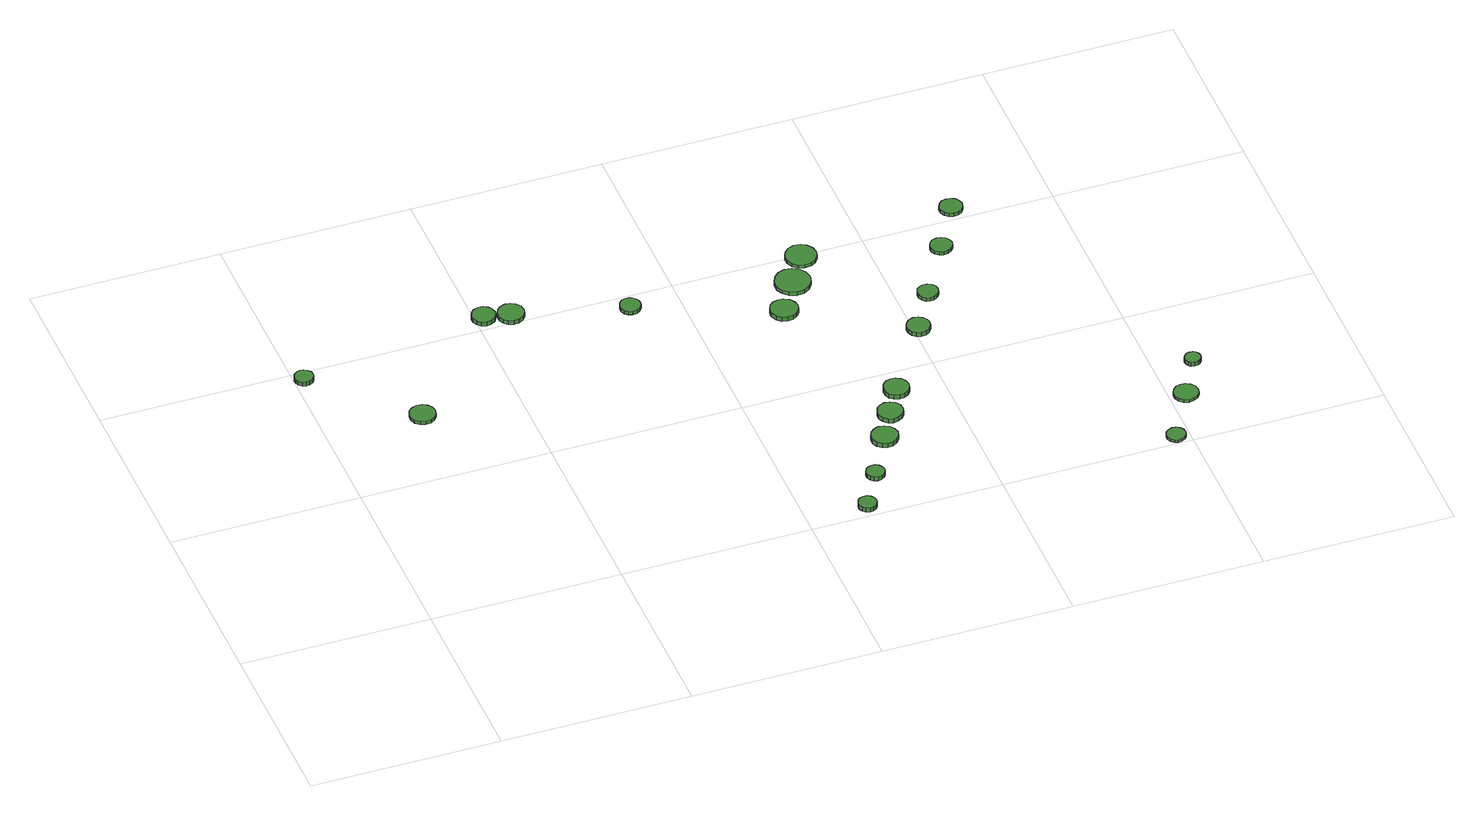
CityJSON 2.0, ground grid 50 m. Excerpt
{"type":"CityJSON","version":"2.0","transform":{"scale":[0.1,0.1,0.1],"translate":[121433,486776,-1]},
"CityObjects":{
"tree1":{"type":"SolitaryVegetationObject","attributes":{"function":"something"},"geometry":[{"type":"MultiSurface","lod":"1","boundaries":[[[0,1,2,3,4,5,6,7,8,9,10,11,12,13,14]],[[15,16,17,18,19,20,21,22,23,24,25,26,27,28,29]],[[0,29,28,1]],[[1,28,27,2]],[[2,27,26,3]],[[3,26,25,4]],[[4,25,24,5]],[[5,24,23,6]],[[6,23,22,7]],[[7,22,21,8]],[[8,21,20,9]],[[9,20,19,10]],[[10,19,18,11]],[[11,18,17,12]],[[12,17,16,13]],[[13,16,15,14]],[[14,15,29,0]]]}]},
"tree2":{"type":"SolitaryVegetationObject","attributes":{"function":"something"},"geometry":[{"type":"MultiSurface","lod":"1","boundaries":[[[30,31,32,33,34,35,36,37,38,39,40,41,42,43,44]],[[45,46,47,48,49,50,51,52,53,54,55,56,57,58,59]],[[30,59,58,31]],[[31,58,57,32]],[[32,57,56,33]],[[33,56,55,34]],[[34,55,54,35]],[[35,54,53,36]],[[36,53,52,37]],[[37,52,51,38]],[[38,51,50,39]],[[39,50,49,40]],[[40,49,48,41]],[[41,48,47,42]],[[42,47,46,43]],[[43,46,45,44]],[[44,45,59,30]]]}]},
"tree3":{"type":"SolitaryVegetationObject","attributes":{"function":"something"},"geometry":[{"type":"MultiSurface","lod":"1","boundaries":[[[60,61,62,63,64,65,66,67,68,69,70,71,72,73,74]],[[75,76,77,78,79,80,81,82,83,84,85,86,87,88,89]],[[60,89,88,61]],[[61,88,87,62]],[[62,87,86,63]],[[63,86,85,64]],[[64,85,84,65]],[[65,84,83,66]],[[66,83,82,67]],[[67,82,81,68]],[[68,81,80,69]],[[69,80,79,70]],[[70,79,78,71]],[[71,78,77,72]],[[72,77,76,73]],[[73,76,75,74]],[[74,75,89,60]]]}]},
"tree4":{"type":"SolitaryVegetationObject","attributes":{"function":"something"},"geometry":[{"type":"MultiSurface","lod":"1","boundaries":[[[90,91,92,93,94,95,96,97,98,99,100,101,102,103,104]],[[105,106,107,108,109,110,111,112,113,114,115,116,117,118,119]],[[90,119,118,91]],[[91,118,117,92]],[[92,117,116,93]],[[93,116,115,94]],[[94,115,114,95]],[[95,114,113,96]],[[96,113,112,97]],[[97,112,111,98]],[[98,111,110,99]],[[99,110,109,100]],[[100,109,108,101]],[[101,108,107,102]],[[102,107,106,103]],[[103,106,105,104]],[[104,105,119,90]]]}]},
"tree5":{"type":"SolitaryVegetationObject","attributes":{"function":"something"},"geometry":[{"type":"MultiSurface","lod":"1","boundaries":[[[120,121,122,123,124,125,126,127,128,129,130,131,132,133,134]],[[135,136,137,138,139,140,141,142,143,144,145,146,147,148,149]],[[120,149,148,121]],[[121,148,147,122]],[[122,147,146,123]],[[123,146,145,124]],[[124,145,144,125]],[[125,144,143,126]],[[126,143,142,127]],[[127,142,141,128]],[[128,141,140,129]],[[129,140,139,130]],[[130,139,138,131]],[[131,138,137,132]],[[132,137,136,133]],[[133,136,135,134]],[[134,135,149,120]]]}]},
"tree6":{"type":"SolitaryVegetationObject","attributes":{"function":"something"},"geometry":[{"type":"MultiSurface","lod":"1","boundaries":[[[150,151,152,153,154,155,156,157,158,159,160,161,162,163,164]],[[165,166,167,168,169,170,171,172,173,174,175,176,177,178,179]],[[150,179,178,151]],[[151,178,177,152]],[[152,177,176,153]],[[153,176,175,154]],[[154,175,174,155]],[[155,174,173,156]],[[156,173,172,157]],[[157,172,171,158]],[[158,171,170,159]],[[159,170,169,160]],[[160,169,168,161]],[[161,168,167,162]],[[162,167,166,163]],[[163,166,165,164]],[[164,165,179,150]]]}]},
"tree7":{"type":"SolitaryVegetationObject","attributes":{"function":"something"},"geometry":[{"type":"MultiSurface","lod":"1","boundaries":[[[180,181,182,183,184,185,186,187,188,189,190,191,192,193,194]],[[195,196,197,198,199,200,201,202,203,204,205,206,207,208,209]],[[180,209,208,181]],[[181,208,207,182]],[[182,207,206,183]],[[183,206,205,184]],[[184,205,204,185]],[[185,204,203,186]],[[186,203,202,187]],[[187,202,201,188]],[[188,201,200,189]],[[189,200,199,190]],[[190,199,198,191]],[[191,198,197,192]],[[192,197,196,193]],[[193,196,195,194]],[[194,195,209,180]]]}]},
"tree8":{"type":"SolitaryVegetationObject","attributes":{"function":"something"},"geometry":[{"type":"MultiSurface","lod":"1","boundaries":[[[210,211,212,213,214,215,216,217,218,219,220,221,222,223,224]],[[225,226,227,228,229,230,231,232,233,234,235,236,237,238,239]],[[210,239,238,211]],[[211,238,237,212]],[[212,237,236,213]],[[213,236,235,214]],[[214,235,234,215]],[[215,234,233,216]],[[216,233,232,217]],[[217,232,231,218]],[[218,231,230,219]],[[219,230,229,220]],[[220,229,228,221]],[[221,228,227,222]],[[222,227,226,223]],[[223,226,225,224]],[[224,225,239,210]]]}]},
"tree9":{"type":"SolitaryVegetationObject","attributes":{"function":"something"},"geometry":[{"type":"MultiSurface","lod":"1","boundaries":[[[240,241,242,243,244,245,246,247,248,249,250,251,252,253,254]],[[255,256,257,258,259,260,261,262,263,264,265,266,267,268,269]],[[240,269,268,241]],[[241,268,267,242]],[[242,267,266,243]],[[243,266,265,244]],[[244,265,264,245]],[[245,264,263,246]],[[246,263,262,247]],[[247,262,261,248]],[[248,261,260,249]],[[249,260,259,250]],[[250,259,258,251]],[[251,258,257,252]],[[252,257,256,253]],[[253,256,255,254]],[[254,255,269,240]]]}]},
"tree10":{"type":"SolitaryVegetationObject","attributes":{"function":"something"},"geometry":[{"type":"MultiSurface","lod":"1","boundaries":[[[270,271,272,273,274,275,276,277,278,279,280,281,282,283,284]],[[285,286,287,288,289,290,291,292,293,294,295,296,297,298,299]],[[270,299,298,271]],[[271,298,297,272]],[[272,297,296,273]],[[273,296,295,274]],[[274,295,294,275]],[[275,294,293,276]],[[276,293,292,277]],[[277,292,291,278]],[[278,291,290,279]],[[279,290,289,280]],[[280,289,288,281]],[[281,288,287,282]],[[282,287,286,283]],[[283,286,285,284]],[[284,285,299,270]]]}]},
"tree11":{"type":"SolitaryVegetationObject","attributes":{"function":"something"},"geometry":[{"type":"MultiSurface","lod":"1","boundaries":[[[300,301,302,303,304,305,306,307,308,309,310,311,312,313,314]],[[315,316,317,318,319,320,321,322,323,324,325,326,327,328,329]],[[300,329,328,301]],[[301,328,327,302]],[[302,327,326,303]],[[303,326,325,304]],[[304,325,324,305]],[[305,324,323,306]],[[306,323,322,307]],[[307,322,321,308]],[[308,321,320,309]],[[309,320,319,310]],[[310,319,318,311]],[[311,318,317,312]],[[312,317,316,313]],[[313,316,315,314]],[[314,315,329,300]]]}]},
"tree12":{"type":"SolitaryVegetationObject","attributes":{"function":"something"},"geometry":[{"type":"MultiSurface","lod":"1","boundaries":[[[330,331,332,333,334,335,336,337,338,339,340,341,342,343,344]],[[345,346,347,348,349,350,351,352,353,354,355,356,357,358,359]],[[330,359,358,331]],[[331,358,357,332]],[[332,357,356,333]],[[333,356,355,334]],[[334,355,354,335]],[[335,354,353,336]],[[336,353,352,337]],[[337,352,351,338]],[[338,351,350,339]],[[339,350,349,340]],[[340,349,348,341]],[[341,348,347,342]],[[342,347,346,343]],[[343,346,345,344]],[[344,345,359,330]]]}]},
"tree13":{"type":"SolitaryVegetationObject","attributes":{"function":"something"},"geometry":[{"type":"MultiSurface","lod":"1","boundaries":[[[360,361,362,363,364,365,366,367,368,369,370,371,372,373,374]],[[375,376,377,378,379,380,381,382,383,384,385,386,387,388,389]],[[360,389,388,361]],[[361,388,387,362]],[[362,387,386,363]],[[363,386,385,364]],[[364,385,384,365]],[[365,384,383,366]],[[366,383,382,367]],[[367,382,381,368]],[[368,381,380,369]],[[369,380,379,370]],[[370,379,378,371]],[[371,378,377,372]],[[372,377,376,373]],[[373,376,375,374]],[[374,375,389,360]]]}]},
"tree14":{"type":"SolitaryVegetationObject","attributes":{"function":"something"},"geometry":[{"type":"MultiSurface","lod":"1","boundaries":[[[390,391,392,393,394,395,396,397,398,399,400,401,402,403,404]],[[405,406,407,408,409,410,411,412,413,414,415,416,417,418,419]],[[390,419,418,391]],[[391,418,417,392]],[[392,417,416,393]],[[393,416,415,394]],[[394,415,414,395]],[[395,414,413,396]],[[396,413,412,397]],[[397,412,411,398]],[[398,411,410,399]],[[399,410,409,400]],[[400,409,408,401]],[[401,408,407,402]],[[402,407,406,403]],[[403,406,405,404]],[[404,405,419,390]]]}]},
"tree15":{"type":"SolitaryVegetationObject","attributes":{"function":"something"},"geometry":[{"type":"MultiSurface","lod":"1","boundaries":[[[420,421,422,423,424,425,426,427,428,429,430,431,432,433,434]],[[435,436,437,438,439,440,441,442,443,444,445,446,447,448,449]],[[420,449,448,421]],[[421,448,447,422]],[[422,447,446,423]],[[423,446,445,424]],[[424,445,444,425]],[[425,444,443,426]],[[426,443,442,427]],[[427,442,441,428]],[[428,441,440,429]],[[429,440,439,430]],[[430,439,438,431]],[[431,438,437,432]],[[432,437,436,433]],[[433,436,435,434]],[[434,435,449,420]]]}]},
"tree16":{"type":"SolitaryVegetationObject","attributes":{"function":"something"},"geometry":[{"type":"MultiSurface","lod":"1","boundaries":[[[450,451,452,453,454,455,456,457,458,459,460,461,462,463,464]],[[465,466,467,468,469,470,471,472,473,474,475,476,477,478,479]],[[450,479,478,451]],[[451,478,477,452]],[[452,477,476,453]],[[453,476,475,454]],[[454,475,474,455]],[[455,474,473,456]],[[456,473,472,457]],[[457,472,471,458]],[[458,471,470,459]],[[459,470,469,460]],[[460,469,468,461]],[[461,468,467,462]],[[462,467,466,463]],[[463,466,465,464]],[[464,465,479,450]]]}]},
"tree17":{"type":"SolitaryVegetationObject","attributes":{"function":"something"},"geometry":[{"type":"MultiSurface","lod":"1","boundaries":[[[480,481,482,483,484,485,486,487,488,489,490,491,492,493,494]],[[495,496,497,498,499,500,501,502,503,504,505,506,507,508,509]],[[480,509,508,481]],[[481,508,507,482]],[[482,507,506,483]],[[483,506,505,484]],[[484,505,504,485]],[[485,504,503,486]],[[486,503,502,487]],[[487,502,501,488]],[[488,501,500,489]],[[489,500,499,490]],[[490,499,498,491]],[[491,498,497,492]],[[492,497,496,493]],[[493,496,495,494]],[[494,495,509,480]]]}]},
"tree18":{"type":"SolitaryVegetationObject","attributes":{"function":"something"},"geometry":[{"type":"MultiSurface","lod":"1","boundaries":[[[510,511,512,513,514,515,516,517,518,519,520,521,522,523,524]],[[525,526,527,528,529,530,531,532,533,534,535,536,537,538,539]],[[510,539,538,511]],[[511,538,537,512]],[[512,537,536,513]],[[513,536,535,514]],[[514,535,534,515]],[[515,534,533,516]],[[516,533,532,517]],[[517,532,531,518]],[[518,531,530,519]],[[519,530,529,520]],[[520,529,528,521]],[[521,528,527,522]],[[522,527,526,523]],[[523,526,525,524]],[[524,525,539,510]]]}]},
"tree19":{"type":"SolitaryVegetationObject","attributes":{"function":"something"},"geometry":[{"type":"MultiSurface","lod":"1","boundaries":[[[540,541,542,543,544,545,546,547,548,549,550,551,552,553,554]],[[555,556,557,558,559,560,561,562,563,564,565,566,567,568,569]],[[540,569,568,541]],[[541,568,567,542]],[[542,567,566,543]],[[543,566,565,544]],[[544,565,564,545]],[[545,564,563,546]],[[546,563,562,547]],[[547,562,561,548]],[[548,561,560,549]],[[549,560,559,550]],[[550,559,558,551]],[[551,558,557,552]],[[552,557,556,553]],[[553,556,555,554]],[[554,555,569,540]]]}]},
"tree20":{"type":"SolitaryVegetationObject","attributes":{"function":"something"},"geometry":[{"type":"MultiSurface","lod":"1","boundaries":[[[570,571,572,573,574,575,576,577,578,579,580,581,582,583,584]],[[585,586,587,588,589,590,591,592,593,594,595,596,597,598,599]],[[570,599,598,571]],[[571,598,597,572]],[[572,597,596,573]],[[573,596,595,574]],[[574,595,594,575]],[[575,594,593,576]],[[576,593,592,577]],[[577,592,591,578]],[[578,591,590,579]],[[579,590,589,580]],[[580,589,588,581]],[[581,588,587,582]],[[582,587,586,583]],[[583,586,585,584]],[[584,585,599,570]]]}]}
},
"vertices":[
[48,969,23],[46,979,23],[40,987,23],[31,992,23],[21,993,23],[12,990,23],[4,983,23],[0,974,23],[0,964,23],[4,955,23],[12,948,23],[21,945,23],[31,946,23],[40,951,23],[46,959,23],[46,959,11],[40,951,11],[31,946,11],[21,945,11],[12,948,11],[4,955,11],[0,964,11],[0,974,11],[4,983,11],[12,990,11],[21,993,11],[31,992,11],[40,987,11],[46,979,11],[48,969,11],
[285,742,16],[282,755,16],[274,767,16],[262,773,16],[248,775,16],[235,771,16],[224,761,16],[219,749,16],[219,735,16],[224,722,16],[235,713,16],[248,709,16],[262,710,16],[274,717,16],[282,728,16],[282,728,7],[274,717,7],[262,710,7],[248,709,7],[235,713,7],[224,722,7],[219,735,7],[219,749,7],[224,761,7],[235,771,7],[248,775,7],[262,773,7],[274,767,7],[282,755,7],[285,742,7],
[553,1044,19],[550,1056,19],[543,1066,19],[532,1073,19],[519,1074,19],[507,1070,19],[498,1062,19],[493,1050,19],[493,1037,19],[498,1026,19],[507,1017,19],[519,1013,19],[532,1015,19],[543,1021,19],[550,1031,19],[550,1031,7],[543,1021,7],[532,1015,7],[519,1013,7],[507,1017,7],[498,1026,7],[493,1037,7],[493,1050,7],[498,1062,7],[507,1070,7],[519,1074,7],[532,1073,7],[543,1066,7],[550,1056,7],[553,1044,7],
[623,1029,19],[620,1043,19],[611,1054,19],[599,1061,19],[585,1063,19],[571,1058,19],[561,1049,19],[555,1036,19],[555,1022,19],[561,1009,19],[571,999,19],[585,995,19],[599,996,19],[611,1003,19],[620,1015,19],[620,1015,7],[611,1003,7],[599,996,7],[585,995,7],[571,999,7],[561,1009,7],[555,1022,7],[555,1036,7],[561,1049,7],[571,1058,7],[585,1063,7],[599,1061,7],[611,1054,7],[620,1043,7],[623,1029,7],
[901,956,18],[899,966,18],[892,975,18],[883,981,18],[872,982,18],[861,979,18],[853,971,18],[849,961,18],[849,950,18],[853,940,18],[861,933,18],[872,929,18],[883,930,18],[892,936,18],[899,945,18],[899,945,7],[892,936,7],[883,930,7],[872,929,7],[861,933,7],[853,940,7],[849,950,7],[849,961,7],[853,971,7],[861,979,7],[872,982,7],[883,981,7],[892,975,7],[899,966,7],[901,956,7],
[1183,38,20],[1181,48,20],[1175,56,20],[1167,61,20],[1157,62,20],[1147,59,20],[1140,52,20],[1136,43,20],[1136,33,20],[1140,24,20],[1147,17,20],[1157,14,20],[1167,15,20],[1175,20,20],[1181,28,20],[1181,28,7],[1175,20,7],[1167,15,7],[1157,14,7],[1147,17,7],[1140,24,7],[1136,33,7],[1136,43,7],[1140,52,7],[1147,59,7],[1157,62,7],[1167,61,7],[1175,56,7],[1181,48,7],[1183,38,7],
[1243,144,19],[1241,154,19],[1235,162,19],[1227,167,19],[1217,168,19],[1207,165,19],[1200,159,19],[1195,149,19],[1195,139,19],[1200,130,19],[1207,123,19],[1217,120,19],[1227,121,19],[1235,126,19],[1241,135,19],[1241,135,7],[1235,126,7],[1227,121,7],[1217,120,7],[1207,123,7],[1200,130,7],[1195,139,7],[1195,149,7],[1200,159,7],[1207,165,7],[1217,168,7],[1227,167,7],[1235,162,7],[1241,154,7],[1243,144,7],
[1323,266,20],[1320,280,20],[1311,292,20],[1299,299,20],[1284,301,20],[1271,296,20],[1260,287,20],[1254,274,20],[1254,259,20],[1260,246,20],[1271,236,20],[1284,232,20],[1299,233,20],[1311,241,20],[1320,252,20],[1320,252,7],[1311,241,7],[1299,233,7],[1284,232,7],[1271,236,7],[1260,246,7],[1254,259,7],[1254,274,7],[1260,287,7],[1271,296,7],[1284,301,7],[1299,299,7],[1311,292,7],[1320,280,7],[1323,266,7],
[1365,346,23],[1363,360,23],[1354,371,23],[1342,378,23],[1329,379,23],[1316,375,23],[1305,366,23],[1300,353,23],[1300,339,23],[1305,327,23],[1316,317,23],[1329,313,23],[1342,315,23],[1354,321,23],[1363,333,23],[1363,333,10],[1354,321,10],[1342,315,10],[1329,313,10],[1316,317,10],[1305,327,10],[1300,339,10],[1300,353,10],[1305,366,10],[1316,375,10],[1329,379,10],[1342,378,10],[1354,371,10],[1363,360,10],[1365,346,10],
[1260,809,21],[1257,823,21],[1248,835,21],[1235,843,21],[1221,844,21],[1206,840,21],[1195,830,21],[1189,816,21],[1189,801,21],[1195,787,21],[1206,777,21],[1221,773,21],[1235,774,21],[1248,782,21],[1257,794,21],[1257,794,8],[1248,782,8],[1235,774,8],[1221,773,8],[1206,777,8],[1195,787,8],[1189,801,8],[1189,816,8],[1195,830,8],[1206,840,8],[1221,844,8],[1235,843,8],[1248,835,8],[1257,823,8],[1260,809,8],
[1410,425,25],[1407,438,25],[1399,450,25],[1387,456,25],[1374,458,25],[1360,454,25],[1350,444,25],[1345,432,25],[1345,418,25],[1350,405,25],[1360,396,25],[1374,392,25],[1387,393,25],[1399,400,25],[1407,411,25],[1407,411,12],[1399,400,12],[1387,393,12],[1374,392,12],[1360,396,12],[1350,405,12],[1345,418,12],[1345,432,12],[1350,444,12],[1360,454,12],[1374,458,12],[1387,456,12],[1399,450,12],[1407,438,12],[1410,425,12],
[1328,905,18],[1324,924,18],[1313,939,18],[1296,949,18],[1277,951,18],[1259,945,18],[1245,932,18],[1237,915,18],[1237,895,18],[1245,878,18],[1259,865,18],[1277,859,18],[1296,861,18],[1313,871,18],[1324,886,18],[1324,886,7],[1313,871,7],[1296,861,7],[1277,859,7],[1259,865,7],[1245,878,7],[1237,895,7],[1237,915,7],[1245,932,7],[1259,945,7],[1277,951,7],[1296,949,7],[1313,939,7],[1324,924,7],[1328,905,7],
[1376,991,17],[1372,1008,17],[1362,1022,17],[1348,1030,17],[1331,1032,17],[1315,1026,17],[1303,1015,17],[1296,1000,17],[1296,983,17],[1303,968,17],[1315,956,17],[1331,951,17],[1348,953,17],[1362,961,17],[1372,975,17],[1372,975,7],[1362,961,7],[1348,953,7],[1331,951,7],[1315,956,7],[1303,968,7],[1296,983,7],[1296,1000,7],[1303,1015,7],[1315,1026,7],[1331,1032,7],[1348,1030,7],[1362,1022,7],[1372,1008,7],[1376,991,7],
[1541,632,23],[1539,644,23],[1531,654,23],[1521,661,23],[1508,662,23],[1496,658,23],[1487,650,23],[1482,638,23],[1482,626,23],[1487,614,23],[1496,606,23],[1508,602,23],[1521,603,23],[1531,610,23],[1539,620,23],[1539,620,10],[1531,610,10],[1521,603,10],[1508,602,10],[1496,606,10],[1487,614,10],[1482,626,10],[1482,638,10],[1487,650,10],[1496,658,10],[1508,662,10],[1521,661,10],[1531,654,10],[1539,644,10],[1541,632,10],
[1607,752,18],[1605,763,18],[1598,772,18],[1588,777,18],[1577,778,18],[1567,775,18],[1558,768,18],[1554,757,18],[1554,746,18],[1558,736,18],[1567,728,18],[1577,725,18],[1588,726,18],[1598,732,18],[1605,741,18],[1605,741,7],[1598,732,7],[1588,726,7],[1577,725,7],[1567,728,7],[1558,736,7],[1554,746,7],[1554,757,7],[1558,768,7],[1567,775,7],[1577,778,7],[1588,777,7],[1598,772,7],[1605,763,7],[1607,752,7],
[1702,909,17],[1699,921,17],[1692,930,17],[1682,936,17],[1670,937,17],[1659,934,17],[1650,926,17],[1645,915,17],[1645,903,17],[1650,892,17],[1659,884,17],[1670,881,17],[1682,882,17],[1692,888,17],[1699,897,17],[1699,897,7],[1692,888,7],[1682,882,7],[1670,881,7],[1659,884,7],[1650,892,7],[1645,903,7],[1645,915,7],[1650,926,7],[1659,934,7],[1670,937,7],[1682,936,7],[1692,930,7],[1699,921,7],[1702,909,7],
[1990,28,15],[1988,38,15],[1982,46,15],[1973,52,15],[1963,53,15],[1953,50,15],[1945,43,15],[1941,33,15],[1941,23,15],[1945,14,15],[1953,7,15],[1963,3,15],[1973,5,15],[1982,10,15],[1988,18,15],[1988,18,7],[1982,10,7],[1973,5,7],[1963,3,7],[1953,7,7],[1945,14,7],[1941,23,7],[1941,33,7],[1945,43,7],[1953,50,7],[1963,53,7],[1973,52,7],[1982,46,7],[1988,38,7],[1990,28,7],
[1777,1041,17],[1774,1053,17],[1767,1063,17],[1756,1069,17],[1744,1070,17],[1732,1067,17],[1723,1058,17],[1718,1047,17],[1718,1035,17],[1723,1024,17],[1732,1015,17],[1744,1012,17],[1756,1013,17],[1767,1019,17],[1774,1029,17],[1774,1029,7],[1767,1019,7],[1756,1013,7],[1744,1012,7],[1732,1015,7],[1723,1024,7],[1718,1035,7],[1718,1047,7],[1723,1058,7],[1732,1067,7],[1744,1070,7],[1756,1069,7],[1767,1063,7],[1774,1053,7],[1777,1041,7],
[2075,171,15],[2073,184,15],[2065,195,15],[2053,201,15],[2040,203,15],[2027,199,15],[2018,190,15],[2012,178,15],[2012,164,15],[2018,152,15],[2027,143,15],[2040,139,15],[2053,141,15],[2065,147,15],[2073,158,15],[2073,158,7],[2065,147,7],[2053,141,7],[2040,139,7],[2027,143,7],[2018,152,7],[2012,164,7],[2012,178,7],[2018,190,7],[2027,199,7],[2040,203,7],[2053,201,7],[2065,195,7],[2073,184,7],[2075,171,7],
[2124,285,20],[2122,294,20],[2117,301,20],[2110,305,20],[2101,306,20],[2093,303,20],[2087,297,20],[2083,290,20],[2083,281,20],[2087,273,20],[2093,267,20],[2101,265,20],[2110,266,20],[2117,270,20],[2122,277,20],[2122,277,7],[2117,270,7],[2110,266,7],[2101,265,7],[2093,267,7],[2087,273,7],[2083,281,7],[2083,290,7],[2087,297,7],[2093,303,7],[2101,306,7],[2110,305,7],[2117,301,7],[2122,294,7],[2124,285,7]
]}
